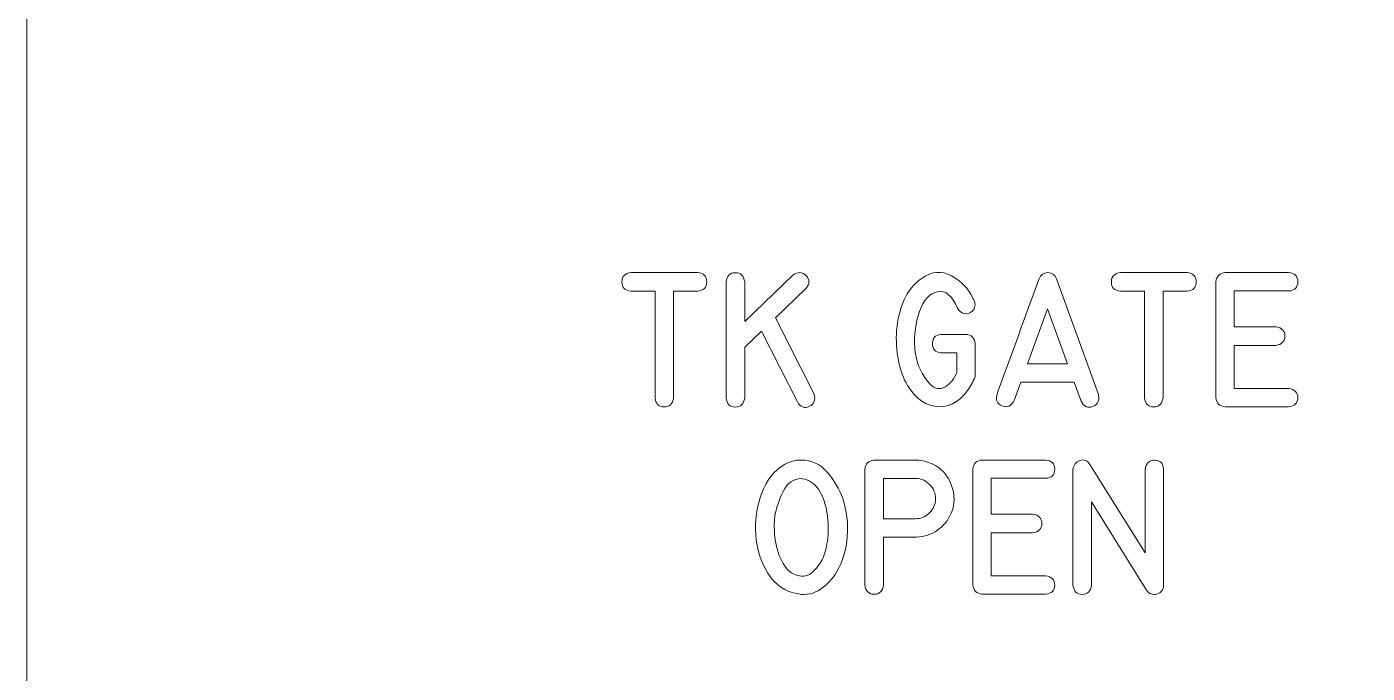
# Model space of a CAD drawing. Header units: millimetres. Extents: x -209 to 236, y -93 to 88.
# Drawn here: x -208.64 to -173.44, y 26.34 to 43.33 of the extents above; entities that cross this region are included whole.
import ezdxf

# ---------------------------------------------------------------- set-up
doc = ezdxf.new("R2010")
doc.units = ezdxf.units.MM
doc.header["$MEASUREMENT"] = 0
doc.layers.add('LED', color=7, linetype='Continuous')

msp = doc.modelspace()

# ---------------------------------------------------------------- linework, layer by layer
at = {"layer": 'LED', "color": 250, "lineweight": 9}
msp.add_open_spline([(-64.1878, 86.0226), (-64.188, 86.4206), (-64.3464, 86.8023), (-64.628, 87.0836), (-64.628, 87.0836), (-64.9097, 87.3649), (-65.2897, 87.5228), (-65.6878, 87.5226), (-65.6878, 87.5226), (-65.6878, 87.5226), (-207.1378, 87.5226), (-207.1378, 87.5226), (-207.1378, 87.5226), (-207.5358, 87.5223), (-207.9175, 87.3639), (-208.1988, 87.0823), (-208.1988, 87.0823), (-208.4801, 86.8006), (-208.638, 86.4206), (-208.6378, 86.0226), (-208.6378, 86.0226), (-208.6378, 86.0226), (-208.6378, 81.5351), (-208.6378, 81.5351), (-208.6378, 81.5351), (-208.6375, 81.137), (-208.4791, 80.7553), (-208.1975, 80.474), (-208.1975, 80.474), (-207.9158, 80.1927), (-207.5358, 80.0348), (-207.1378, 80.0351), (-207.1378, 80.0351), (-207.1378, 80.0351), (-204.6753, 80.0351), (-204.6753, 80.0351), (-204.6753, 80.0351), (-202.5317, 80.0351), (-200.5509, 78.8915), (-199.4791, 77.0351), (-199.4791, 77.0351), (-198.4073, 75.1787), (-198.4073, 72.8915), (-199.4791, 71.0351), (-199.4791, 71.0351), (-200.5509, 69.1787), (-202.5317, 68.0351), (-204.6753, 68.0351), (-204.6753, 68.0351), (-204.6753, 68.0351), (-207.1378, 68.0351), (-207.1378, 68.0351), (-207.1378, 68.0351), (-207.5358, 68.0348), (-207.9175, 67.8764), (-208.1988, 67.5948), (-208.1988, 67.5948), (-208.4801, 67.3131), (-208.638, 66.9331), (-208.6378, 66.5351), (-208.6378, 66.5351), (-208.6378, 66.5351), (-208.6378, 24.3851), (-208.6378, 24.3851), (-208.6378, 24.3851), (-208.6375, 23.987), (-208.4791, 23.6053), (-208.1975, 23.324), (-208.1975, 23.324), (-207.9158, 23.0427), (-207.5358, 22.8848), (-207.1378, 22.8851), (-207.1378, 22.8851), (-207.1378, 22.8851), (-204.6753, 22.8851), (-204.6753, 22.8851), (-204.6753, 22.8851), (-202.5317, 22.8851), (-200.5509, 21.7415), (-199.4791, 19.8851), (-199.4791, 19.8851), (-198.4073, 18.0287), (-198.4073, 15.7415), (-199.4791, 13.8851), (-199.4791, 13.8851), (-200.5509, 12.0287), (-202.5317, 10.8851), (-204.6753, 10.8851), (-204.6753, 10.8851), (-204.6753, 10.8851), (-207.1378, 10.8851), (-207.1378, 10.8851), (-207.1378, 10.8851), (-207.5358, 10.8848), (-207.9175, 10.7264), (-208.1988, 10.4448), (-208.1988, 10.4448), (-208.4801, 10.1631), (-208.638, 9.7831), (-208.6378, 9.3851), (-208.6378, 9.3851), (-208.6378, 9.3851), (-208.6378, -70.8649), (-208.6378, -70.8649), (-208.6378, -70.8649), (-208.6375, -71.263), (-208.4791, -71.6447), (-208.1975, -71.926), (-208.1975, -71.926), (-207.9158, -72.2073), (-207.5358, -72.3652), (-207.1378, -72.3649), (-207.1378, -72.3649), (-207.1378, -72.3649), (-204.6753, -72.3649), (-204.6753, -72.3649), (-204.6753, -72.3649), (-202.5317, -72.3649), (-200.5509, -73.5085), (-199.4791, -75.3649), (-199.4791, -75.3649), (-198.4073, -77.2213), (-198.4073, -79.5085), (-199.4791, -81.3649), (-199.4791, -81.3649), (-200.5509, -83.2213), (-202.5317, -84.3649), (-204.6753, -84.3649), (-204.6753, -84.3649), (-204.6753, -84.3649), (-207.1378, -84.3649), (-207.1378, -84.3649), (-207.1378, -84.3649), (-207.5358, -84.3652), (-207.9175, -84.5236), (-208.1988, -84.8052), (-208.1988, -84.8052), (-208.4801, -85.0869), (-208.638, -85.4669), (-208.6378, -85.8649), (-208.6378, -85.8649), (-208.6378, -85.8649), (-208.6378, -90.3524), (-208.6378, -90.3524), (-208.6378, -90.3524), (-208.6375, -90.7505), (-208.4791, -91.1322), (-208.1975, -91.4135), (-208.1975, -91.4135), (-207.9158, -91.6948), (-207.5358, -91.8527), (-207.1378, -91.8524), (-207.1378, -91.8524), (-207.1378, -91.8524), (-65.6878, -91.8524), (-65.6878, -91.8524), (-65.6878, -91.8524), (-65.2897, -91.8522), (-64.908, -91.6938), (-64.6267, -91.4121), (-64.6267, -91.4121), (-64.3454, -91.1305), (-64.1875, -90.7505), (-64.1878, -90.3524), (-64.1878, -90.3524), (-64.1878, -90.3524), (-64.1878, -85.8649), (-64.1878, -85.8649), (-64.1878, -85.8649), (-64.188, -85.4669), (-64.3464, -85.0852), (-64.628, -84.8039), (-64.628, -84.8039), (-64.9097, -84.5226), (-65.2897, -84.3647), (-65.6878, -84.3649), (-65.6878, -84.3649), (-65.6878, -84.3649), (-68.1503, -84.3649), (-68.1503, -84.3649), (-68.1503, -84.3649), (-69.7406, -84.3659), (-71.2661, -83.7352), (-72.3913, -82.6114), (-72.3913, -82.6114), (-73.5165, -81.4876), (-74.1493, -79.9552), (-74.1503, -78.3649), (-74.1503, -78.3649), (-74.1503, -78.3649), (-74.1503, 16.8851), (-74.1503, 16.8851), (-74.1503, 16.8851), (-74.1513, 18.4754), (-73.5205, 20.0009), (-72.3967, 21.1261), (-72.3967, 21.1261), (-71.2729, 22.2514), (-69.7406, 22.8841), (-68.1503, 22.8851), (-68.1503, 22.8851), (-68.1503, 22.8851), (-65.6878, 22.8851), (-65.6878, 22.8851), (-65.6878, 22.8851), (-65.2897, 22.8853), (-64.908, 23.0437), (-64.6267, 23.3254), (-64.6267, 23.3254), (-64.3454, 23.607), (-64.1875, 23.987), (-64.1878, 24.3851), (-64.1878, 24.3851), (-64.1878, 24.3851), (-64.1878, 66.5351), (-64.1878, 66.5351), (-64.1878, 66.5351), (-64.188, 66.9331), (-64.3464, 67.3148), (-64.628, 67.5961), (-64.628, 67.5961), (-64.9097, 67.8774), (-65.2897, 68.0353), (-65.6878, 68.0351), (-65.6878, 68.0351), (-65.6878, 68.0351), (-68.1503, 68.0351), (-68.1503, 68.0351), (-68.1503, 68.0351), (-70.2939, 68.0351), (-72.2746, 69.1787), (-73.3464, 71.0351), (-73.3464, 71.0351), (-74.4182, 72.8915), (-74.4182, 75.1787), (-73.3464, 77.0351), (-73.3464, 77.0351), (-72.2746, 78.8915), (-70.2939, 80.0351), (-68.1503, 80.0351), (-68.1503, 80.0351), (-68.1503, 80.0351), (-65.6878, 80.0351), (-65.6878, 80.0351), (-65.6878, 80.0351), (-65.2897, 80.0353), (-64.908, 80.1937), (-64.6267, 80.4754), (-64.6267, 80.4754), (-64.3454, 80.757), (-64.1875, 81.137), (-64.1878, 81.5351), (-64.1878, 81.5351), (-64.1878, 81.5351), (-64.1878, 86.0226), (-64.1878, 86.0226)], degree=3, knots=[0, 0, 0, 0, 0.0153846, 0.0153846, 0.0153846, 0.0153846, 0.0307692, 0.0307692, 0.0307692, 0.0307692, 0.0461538, 0.0461538, 0.0461538, 0.0461538, 0.0615385, 0.0615385, 0.0615385, 0.0615385, 0.0769231, 0.0769231, 0.0769231, 0.0769231, 0.0923077, 0.0923077, 0.0923077, 0.0923077, 0.1076923, 0.1076923, 0.1076923, 0.1076923, 0.1230769, 0.1230769, 0.1230769, 0.1230769, 0.1384615, 0.1384615, 0.1384615, 0.1384615, 0.1538462, 0.1538462, 0.1538462, 0.1538462, 0.1692308, 0.1692308, 0.1692308, 0.1692308, 0.1846154, 0.1846154, 0.1846154, 0.1846154, 0.2, 0.2, 0.2, 0.2, 0.2153846, 0.2153846, 0.2153846, 0.2153846, 0.2307692, 0.2307692, 0.2307692, 0.2307692, 0.2461538, 0.2461538, 0.2461538, 0.2461538, 0.2615385, 0.2615385, 0.2615385, 0.2615385, 0.2769231, 0.2769231, 0.2769231, 0.2769231, 0.2923077, 0.2923077, 0.2923077, 0.2923077, 0.3076923, 0.3076923, 0.3076923, 0.3076923, 0.3230769, 0.3230769, 0.3230769, 0.3230769, 0.3384615, 0.3384615, 0.3384615, 0.3384615, 0.3538462, 0.3538462, 0.3538462, 0.3538462, 0.3692308, 0.3692308, 0.3692308, 0.3692308, 0.3846154, 0.3846154, 0.3846154, 0.3846154, 0.4, 0.4, 0.4, 0.4, 0.4153846, 0.4153846, 0.4153846, 0.4153846, 0.4307692, 0.4307692, 0.4307692, 0.4307692, 0.4461538, 0.4461538, 0.4461538, 0.4461538, 0.4615385, 0.4615385, 0.4615385, 0.4615385, 0.4769231, 0.4769231, 0.4769231, 0.4769231, 0.4923077, 0.4923077, 0.4923077, 0.4923077, 0.5076923, 0.5076923, 0.5076923, 0.5076923, 0.5230769, 0.5230769, 0.5230769, 0.5230769, 0.5384615, 0.5384615, 0.5384615, 0.5384615, 0.5538462, 0.5538462, 0.5538462, 0.5538462, 0.5692308, 0.5692308, 0.5692308, 0.5692308, 0.5846154, 0.5846154, 0.5846154, 0.5846154, 0.6, 0.6, 0.6, 0.6, 0.6153846, 0.6153846, 0.6153846, 0.6153846, 0.6307692, 0.6307692, 0.6307692, 0.6307692, 0.6461538, 0.6461538, 0.6461538, 0.6461538, 0.6615385, 0.6615385, 0.6615385, 0.6615385, 0.6769231, 0.6769231, 0.6769231, 0.6769231, 0.6923077, 0.6923077, 0.6923077, 0.6923077, 0.7076923, 0.7076923, 0.7076923, 0.7076923, 0.7230769, 0.7230769, 0.7230769, 0.7230769, 0.7384615, 0.7384615, 0.7384615, 0.7384615, 0.7538462, 0.7538462, 0.7538462, 0.7538462, 0.7692308, 0.7692308, 0.7692308, 0.7692308, 0.7846154, 0.7846154, 0.7846154, 0.7846154, 0.8, 0.8, 0.8, 0.8, 0.8153846, 0.8153846, 0.8153846, 0.8153846, 0.8307692, 0.8307692, 0.8307692, 0.8307692, 0.8461538, 0.8461538, 0.8461538, 0.8461538, 0.8615385, 0.8615385, 0.8615385, 0.8615385, 0.8769231, 0.8769231, 0.8769231, 0.8769231, 0.8923077, 0.8923077, 0.8923077, 0.8923077, 0.9076923, 0.9076923, 0.9076923, 0.9076923, 0.9230769, 0.9230769, 0.9230769, 0.9230769, 0.9384615, 0.9384615, 0.9384615, 0.9384615, 0.9538462, 0.9538462, 0.9538462, 0.9538462, 0.9692308, 0.9692308, 0.9692308, 0.9692308, 1, 1, 1, 1], dxfattribs=at)
at = {"layer": 'LED', "color": 240, "lineweight": 9}
for points, knots in [([(-192.1398, 33.581), (-192.1398, 33.581), (-192.1398, 36.382), (-192.1398, 36.382), (-192.1398, 36.382), (-192.1398, 36.382), (-192.7718, 36.382), (-192.7718, 36.382), (-192.7718, 36.382), (-192.9324, 36.3943), (-193.0129, 36.4754), (-193.0123, 36.6236), (-193.0123, 36.6236), (-193.0117, 36.7724), (-192.9312, 36.8541), (-192.7718, 36.8676), (-192.7718, 36.8676), (-192.7718, 36.8676), (-191.0233, 36.8676), (-191.0233, 36.8676), (-191.0233, 36.8676), (-190.8651, 36.8553), (-190.7852, 36.7735), (-190.7846, 36.6236), (-190.7846, 36.6236), (-190.784, 36.4743), (-190.8639, 36.3931), (-191.0233, 36.382), (-191.0233, 36.382), (-191.0233, 36.382), (-191.6536, 36.382), (-191.6536, 36.382), (-191.6536, 36.382), (-191.6536, 36.382), (-191.6536, 33.581), (-191.6536, 33.581), (-191.6536, 33.581), (-191.68, 33.4181), (-191.7647, 33.3375), (-191.9081, 33.3399), (-191.9081, 33.3399), (-192.051, 33.3423), (-192.128, 33.4228), (-192.1398, 33.581)], [0, 0, 0, 0, 0.0833333, 0.0833333, 0.0833333, 0.0833333, 0.1666667, 0.1666667, 0.1666667, 0.1666667, 0.25, 0.25, 0.25, 0.25, 0.3333333, 0.3333333, 0.3333333, 0.3333333, 0.4166667, 0.4166667, 0.4166667, 0.4166667, 0.5, 0.5, 0.5, 0.5, 0.5833333, 0.5833333, 0.5833333, 0.5833333, 0.6666667, 0.6666667, 0.6666667, 0.6666667, 0.75, 0.75, 0.75, 0.75, 0.8333333, 0.8333333, 0.8333333, 0.8333333, 1, 1, 1, 1]), ([(-188.5204, 36.8023), (-188.3898, 36.8976), (-188.2734, 36.8917), (-188.1729, 36.7859), (-188.1729, 36.7859), (-188.0718, 36.6795), (-188.0747, 36.5677), (-188.1811, 36.4507), (-188.1811, 36.4507), (-188.1811, 36.4507), (-188.979, 35.6841), (-188.979, 35.6841), (-188.979, 35.6841), (-188.979, 35.6841), (-187.9677, 33.6897), (-187.9677, 33.6897), (-187.9677, 33.6897), (-187.9195, 33.5275), (-187.9595, 33.4163), (-188.0882, 33.3552), (-188.0882, 33.3552), (-188.217, 33.2946), (-188.3216, 33.3328), (-188.4016, 33.471), (-188.4016, 33.471), (-188.4016, 33.471), (-189.3459, 35.3331), (-189.3459, 35.3331), (-189.3459, 35.3331), (-189.3459, 35.3331), (-189.7851, 34.9091), (-189.7851, 34.9091), (-189.7851, 34.9091), (-189.7851, 34.9091), (-189.7851, 33.5774), (-189.7851, 33.5774), (-189.7851, 33.5774), (-189.8103, 33.4157), (-189.8944, 33.3358), (-190.0379, 33.3375), (-190.0379, 33.3375), (-190.1819, 33.3393), (-190.2589, 33.4193), (-190.2707, 33.5774), (-190.2707, 33.5774), (-190.2707, 33.5774), (-190.2707, 36.623), (-190.2707, 36.623), (-190.2707, 36.623), (-190.2589, 36.7823), (-190.1819, 36.8641), (-190.0379, 36.867), (-190.0379, 36.867), (-189.8944, 36.8694), (-189.8103, 36.7882), (-189.7851, 36.623), (-189.7851, 36.623), (-189.7851, 36.623), (-189.7851, 35.5841), (-189.7851, 35.5841), (-189.7851, 35.5841), (-189.7851, 35.5841), (-188.5204, 36.8023), (-188.5204, 36.8023)], [0, 0, 0, 0, 0.0588235, 0.0588235, 0.0588235, 0.0588235, 0.1176471, 0.1176471, 0.1176471, 0.1176471, 0.1764706, 0.1764706, 0.1764706, 0.1764706, 0.2352941, 0.2352941, 0.2352941, 0.2352941, 0.2941176, 0.2941176, 0.2941176, 0.2941176, 0.3529412, 0.3529412, 0.3529412, 0.3529412, 0.4117647, 0.4117647, 0.4117647, 0.4117647, 0.4705882, 0.4705882, 0.4705882, 0.4705882, 0.5294118, 0.5294118, 0.5294118, 0.5294118, 0.5882353, 0.5882353, 0.5882353, 0.5882353, 0.6470588, 0.6470588, 0.6470588, 0.6470588, 0.7058824, 0.7058824, 0.7058824, 0.7058824, 0.7647059, 0.7647059, 0.7647059, 0.7647059, 0.8235294, 0.8235294, 0.8235294, 0.8235294, 0.8823529, 0.8823529, 0.8823529, 0.8823529, 1, 1, 1, 1]), ([(-184.6293, 34.761), (-184.6293, 34.761), (-184.6446, 34.7627), (-184.6446, 34.7627), (-184.6446, 34.7627), (-184.7852, 34.7798), (-184.8551, 34.8598), (-184.8551, 35.002), (-184.8551, 35.002), (-184.8551, 35.1443), (-184.7852, 35.2243), (-184.6446, 35.2413), (-184.6446, 35.2413), (-184.6446, 35.2413), (-184.6293, 35.2449), (-184.6293, 35.2449), (-184.6293, 35.2449), (-184.6293, 35.2449), (-184.6141, 35.2449), (-184.6141, 35.2449), (-184.6141, 35.2449), (-184.6141, 35.2449), (-183.9785, 35.2449), (-183.9785, 35.2449), (-183.9785, 35.2449), (-183.9115, 35.2449), (-183.8544, 35.2213), (-183.8068, 35.1737), (-183.8068, 35.1737), (-183.7592, 35.1261), (-183.7357, 35.0685), (-183.7357, 35.002), (-183.7357, 35.002), (-183.7357, 35.002), (-183.7357, 34.1289), (-183.7357, 34.1289), (-183.7357, 34.1289), (-183.7357, 34.1289), (-183.7562, 34.0842), (-183.7562, 34.0842), (-183.7562, 34.0842), (-183.7562, 34.0842), (-183.768, 34.0566), (-183.768, 34.0566), (-183.768, 34.0566), (-183.768, 34.0566), (-183.7803, 34.0307), (-183.7803, 34.0307), (-183.7803, 34.0307), (-183.7803, 34.0307), (-183.7939, 34.0049), (-183.7939, 34.0049), (-183.7939, 34.0049), (-183.7939, 34.0049), (-183.808, 33.979), (-183.808, 33.979), (-183.808, 33.979), (-183.808, 33.979), (-183.8197, 33.9531), (-183.8197, 33.9531), (-183.8197, 33.9531), (-183.8197, 33.9531), (-183.8339, 33.9273), (-183.8339, 33.9273), (-183.8339, 33.9273), (-183.8339, 33.9273), (-183.8491, 33.9014), (-183.8491, 33.9014), (-183.8491, 33.9014), (-184.072, 33.5228), (-184.3489, 33.3375), (-184.6793, 33.3458), (-184.6793, 33.3458), (-185.0103, 33.3546), (-185.2879, 33.5416), (-185.513, 33.9067), (-185.513, 33.9067), (-185.62, 34.0801), (-185.6988, 34.2971), (-185.7506, 34.5587), (-185.7506, 34.5587), (-185.8023, 34.8198), (-185.8182, 35.0867), (-185.797, 35.3595), (-185.797, 35.3595), (-185.7764, 35.6323), (-185.7129, 35.8916), (-185.6071, 36.138), (-185.6071, 36.138), (-185.5007, 36.3843), (-185.3419, 36.5801), (-185.1309, 36.7247), (-185.1309, 36.7247), (-184.8663, 36.9041), (-184.6094, 36.9246), (-184.3589, 36.7876), (-184.3589, 36.7876), (-184.1084, 36.6501), (-183.9215, 36.4578), (-183.7974, 36.2097), (-183.7974, 36.2097), (-183.7974, 36.2097), (-183.7839, 36.1821), (-183.7839, 36.1821), (-183.7839, 36.1821), (-183.7839, 36.1821), (-183.7733, 36.1579), (-183.7733, 36.1579), (-183.7733, 36.1579), (-183.7733, 36.1579), (-183.7598, 36.1321), (-183.7598, 36.1321), (-183.7598, 36.1321), (-183.7204, 36.0233), (-183.7357, 35.9339), (-183.8045, 35.8651), (-183.8045, 35.8651), (-183.8709, 35.7999), (-183.9432, 35.7752), (-184.0214, 35.7917), (-184.0214, 35.7917), (-184.0996, 35.8087), (-184.1596, 35.8546), (-184.2025, 35.9304), (-184.2025, 35.9304), (-184.3365, 36.2638), (-184.5094, 36.409), (-184.7217, 36.3661), (-184.7217, 36.3661), (-184.9333, 36.3237), (-185.0921, 36.1503), (-185.1979, 35.8463), (-185.1979, 35.8463), (-185.3014, 35.5524), (-185.3419, 35.236), (-185.3202, 34.898), (-185.3202, 34.898), (-185.2984, 34.5599), (-185.1879, 34.2647), (-184.9892, 34.0137), (-184.9892, 34.0137), (-184.8528, 33.8379), (-184.714, 33.7815), (-184.5723, 33.8444), (-184.5723, 33.8444), (-184.4312, 33.9079), (-184.3201, 34.0254), (-184.2384, 34.1977), (-184.2384, 34.1977), (-184.2384, 34.1977), (-184.2195, 34.2353), (-184.2195, 34.2353), (-184.2195, 34.2353), (-184.2195, 34.2353), (-184.2195, 34.761), (-184.2195, 34.761), (-184.2195, 34.761), (-184.2195, 34.761), (-184.6293, 34.761), (-184.6293, 34.761)], [0, 0, 0, 0, 0.0243902, 0.0243902, 0.0243902, 0.0243902, 0.0487805, 0.0487805, 0.0487805, 0.0487805, 0.0731707, 0.0731707, 0.0731707, 0.0731707, 0.097561, 0.097561, 0.097561, 0.097561, 0.1219512, 0.1219512, 0.1219512, 0.1219512, 0.1463415, 0.1463415, 0.1463415, 0.1463415, 0.1707317, 0.1707317, 0.1707317, 0.1707317, 0.195122, 0.195122, 0.195122, 0.195122, 0.2195122, 0.2195122, 0.2195122, 0.2195122, 0.2439024, 0.2439024, 0.2439024, 0.2439024, 0.2682927, 0.2682927, 0.2682927, 0.2682927, 0.2926829, 0.2926829, 0.2926829, 0.2926829, 0.3170732, 0.3170732, 0.3170732, 0.3170732, 0.3414634, 0.3414634, 0.3414634, 0.3414634, 0.3658537, 0.3658537, 0.3658537, 0.3658537, 0.3902439, 0.3902439, 0.3902439, 0.3902439, 0.4146341, 0.4146341, 0.4146341, 0.4146341, 0.4390244, 0.4390244, 0.4390244, 0.4390244, 0.4634146, 0.4634146, 0.4634146, 0.4634146, 0.4878049, 0.4878049, 0.4878049, 0.4878049, 0.5121951, 0.5121951, 0.5121951, 0.5121951, 0.5365854, 0.5365854, 0.5365854, 0.5365854, 0.5609756, 0.5609756, 0.5609756, 0.5609756, 0.5853659, 0.5853659, 0.5853659, 0.5853659, 0.6097561, 0.6097561, 0.6097561, 0.6097561, 0.6341463, 0.6341463, 0.6341463, 0.6341463, 0.6585366, 0.6585366, 0.6585366, 0.6585366, 0.6829268, 0.6829268, 0.6829268, 0.6829268, 0.7073171, 0.7073171, 0.7073171, 0.7073171, 0.7317073, 0.7317073, 0.7317073, 0.7317073, 0.7560976, 0.7560976, 0.7560976, 0.7560976, 0.7804878, 0.7804878, 0.7804878, 0.7804878, 0.804878, 0.804878, 0.804878, 0.804878, 0.8292683, 0.8292683, 0.8292683, 0.8292683, 0.8536585, 0.8536585, 0.8536585, 0.8536585, 0.8780488, 0.8780488, 0.8780488, 0.8780488, 0.902439, 0.902439, 0.902439, 0.902439, 0.9268293, 0.9268293, 0.9268293, 0.9268293, 0.9512195, 0.9512195, 0.9512195, 0.9512195, 1, 1, 1, 1]), ([(-183.1619, 33.6721), (-182.9784, 34.1789), (-182.7944, 34.6851), (-182.6104, 35.1908), (-182.6104, 35.1908), (-182.4257, 35.6964), (-182.2411, 36.2026), (-182.0565, 36.7089), (-182.0565, 36.7089), (-182.0183, 36.8135), (-181.943, 36.8664), (-181.8307, 36.8676), (-181.8307, 36.8676), (-181.7178, 36.8688), (-181.642, 36.8159), (-181.6032, 36.7089), (-181.6032, 36.7089), (-181.6032, 36.7089), (-180.499, 33.6639), (-180.499, 33.6639), (-180.499, 33.6639), (-180.4649, 33.5016), (-180.5143, 33.3975), (-180.6472, 33.3505), (-180.6472, 33.3505), (-180.7807, 33.3029), (-180.883, 33.3517), (-180.9559, 33.4951), (-180.9559, 33.4951), (-180.9559, 33.4951), (-181.1328, 33.9878), (-181.1328, 33.9878), (-181.1328, 33.9878), (-181.1328, 33.9878), (-182.5369, 33.9878), (-182.5369, 33.9878), (-182.5369, 33.9878), (-182.5369, 33.9878), (-182.7091, 33.5069), (-182.7091, 33.5069), (-182.7091, 33.5069), (-182.7826, 33.3622), (-182.8873, 33.3152), (-183.0225, 33.3652), (-183.0225, 33.3652), (-183.1583, 33.4146), (-183.2048, 33.5175), (-183.1619, 33.6721)], [0, 0, 0, 0, 0.0769231, 0.0769231, 0.0769231, 0.0769231, 0.1538462, 0.1538462, 0.1538462, 0.1538462, 0.2307692, 0.2307692, 0.2307692, 0.2307692, 0.3076923, 0.3076923, 0.3076923, 0.3076923, 0.3846154, 0.3846154, 0.3846154, 0.3846154, 0.4615385, 0.4615385, 0.4615385, 0.4615385, 0.5384615, 0.5384615, 0.5384615, 0.5384615, 0.6153846, 0.6153846, 0.6153846, 0.6153846, 0.6923077, 0.6923077, 0.6923077, 0.6923077, 0.7692308, 0.7692308, 0.7692308, 0.7692308, 0.8461538, 0.8461538, 0.8461538, 0.8461538, 1, 1, 1, 1]), ([(-179.2867, 33.581), (-179.2867, 33.581), (-179.2867, 36.382), (-179.2867, 36.382), (-179.2867, 36.382), (-179.2867, 36.382), (-179.9187, 36.382), (-179.9187, 36.382), (-179.9187, 36.382), (-180.0793, 36.3943), (-180.1598, 36.4754), (-180.1592, 36.6236), (-180.1592, 36.6236), (-180.1586, 36.7724), (-180.0781, 36.8541), (-179.9187, 36.8676), (-179.9187, 36.8676), (-179.9187, 36.8676), (-178.1702, 36.8676), (-178.1702, 36.8676), (-178.1702, 36.8676), (-178.012, 36.8553), (-177.9321, 36.7735), (-177.9315, 36.6236), (-177.9315, 36.6236), (-177.9309, 36.4743), (-178.0108, 36.3931), (-178.1702, 36.382), (-178.1702, 36.382), (-178.1702, 36.382), (-178.8005, 36.382), (-178.8005, 36.382), (-178.8005, 36.382), (-178.8005, 36.382), (-178.8005, 33.581), (-178.8005, 33.581), (-178.8005, 33.581), (-178.8269, 33.4181), (-178.9116, 33.3375), (-179.055, 33.3399), (-179.055, 33.3399), (-179.1979, 33.3423), (-179.2749, 33.4228), (-179.2867, 33.581)], [0, 0, 0, 0, 0.0833333, 0.0833333, 0.0833333, 0.0833333, 0.1666667, 0.1666667, 0.1666667, 0.1666667, 0.25, 0.25, 0.25, 0.25, 0.3333333, 0.3333333, 0.3333333, 0.3333333, 0.4166667, 0.4166667, 0.4166667, 0.4166667, 0.5, 0.5, 0.5, 0.5, 0.5833333, 0.5833333, 0.5833333, 0.5833333, 0.6666667, 0.6666667, 0.6666667, 0.6666667, 0.75, 0.75, 0.75, 0.75, 0.8333333, 0.8333333, 0.8333333, 0.8333333, 1, 1, 1, 1]), ([(-175.5056, 36.3872), (-175.5056, 36.3872), (-176.9337, 36.3872), (-176.9337, 36.3872), (-176.9337, 36.3872), (-176.9337, 36.3872), (-176.9337, 35.4448), (-176.9337, 35.4448), (-176.9337, 35.4448), (-176.9337, 35.4448), (-175.8448, 35.4448), (-175.8448, 35.4448), (-175.8448, 35.4448), (-175.682, 35.4207), (-175.6008, 35.3389), (-175.6014, 35.1996), (-175.6014, 35.1996), (-175.602, 35.0597), (-175.6831, 34.9785), (-175.8448, 34.9556), (-175.8448, 34.9556), (-175.8448, 34.9556), (-176.9337, 34.9556), (-176.9337, 34.9556), (-176.9337, 34.9556), (-176.9337, 34.9556), (-176.9337, 33.8238), (-176.9337, 33.8238), (-176.9337, 33.8238), (-176.9337, 33.8238), (-175.5056, 33.8238), (-175.5056, 33.8238), (-175.5056, 33.8238), (-175.3439, 33.7997), (-175.2628, 33.7191), (-175.2628, 33.581), (-175.2628, 33.581), (-175.2628, 33.4434), (-175.3439, 33.3628), (-175.5056, 33.3399), (-175.5056, 33.3399), (-175.5056, 33.3399), (-177.173, 33.3399), (-177.173, 33.3399), (-177.173, 33.3399), (-177.3165, 33.3581), (-177.3982, 33.4399), (-177.4176, 33.5845), (-177.4176, 33.5845), (-177.4176, 33.5845), (-177.4176, 36.6265), (-177.4176, 36.6265), (-177.4176, 36.6265), (-177.3958, 36.7782), (-177.3141, 36.8582), (-177.173, 36.8676), (-177.173, 36.8676), (-177.173, 36.8676), (-175.5056, 36.8676), (-175.5056, 36.8676), (-175.5056, 36.8676), (-175.3439, 36.8553), (-175.2628, 36.7741), (-175.2634, 36.6254), (-175.2634, 36.6254), (-175.2639, 36.4766), (-175.3451, 36.3972), (-175.5056, 36.3872)], [0, 0, 0, 0, 0.0555556, 0.0555556, 0.0555556, 0.0555556, 0.1111111, 0.1111111, 0.1111111, 0.1111111, 0.1666667, 0.1666667, 0.1666667, 0.1666667, 0.2222222, 0.2222222, 0.2222222, 0.2222222, 0.2777778, 0.2777778, 0.2777778, 0.2777778, 0.3333333, 0.3333333, 0.3333333, 0.3333333, 0.3888889, 0.3888889, 0.3888889, 0.3888889, 0.4444444, 0.4444444, 0.4444444, 0.4444444, 0.5, 0.5, 0.5, 0.5, 0.5555556, 0.5555556, 0.5555556, 0.5555556, 0.6111111, 0.6111111, 0.6111111, 0.6111111, 0.6666667, 0.6666667, 0.6666667, 0.6666667, 0.7222222, 0.7222222, 0.7222222, 0.7222222, 0.7777778, 0.7777778, 0.7777778, 0.7777778, 0.8333333, 0.8333333, 0.8333333, 0.8333333, 0.8888889, 0.8888889, 0.8888889, 0.8888889, 1, 1, 1, 1]), ([(-181.3086, 34.4717), (-181.3086, 34.4717), (-181.8325, 35.9186), (-181.8325, 35.9186), (-181.8325, 35.9186), (-181.8325, 35.9186), (-182.3593, 34.4717), (-182.3593, 34.4717), (-182.3593, 34.4717), (-182.3593, 34.4717), (-181.3086, 34.4717), (-181.3086, 34.4717)], [0, 0, 0, 0, 0.25, 0.25, 0.25, 0.25, 0.5, 0.5, 0.5, 0.5, 1, 1, 1, 1]), ([(-181.8325, 35.9186), (-181.8325, 35.9186), (-181.3086, 34.4717), (-181.3086, 34.4717), (-181.3086, 34.4717), (-181.3086, 34.4717), (-181.8325, 35.9186), (-181.8325, 35.9186)], [0, 0, 0, 0, 0.3333333, 0.3333333, 0.3333333, 0.3333333, 1, 1, 1, 1]), ([(-187.2122, 30.9288), (-187.1069, 30.6107), (-187.0669, 30.2809), (-187.0928, 29.9387), (-187.0928, 29.9387), (-187.1187, 29.5965), (-187.2127, 29.2843), (-187.3744, 29.0015), (-187.3744, 29.0015), (-187.4767, 28.8257), (-187.6161, 28.6764), (-187.7931, 28.5535), (-187.7931, 28.5535), (-187.97, 28.4306), (-188.1652, 28.3877), (-188.3787, 28.4247), (-188.3787, 28.4247), (-188.7267, 28.4853), (-188.9931, 28.667), (-189.1777, 28.9686), (-189.1777, 28.9686), (-189.3629, 29.2708), (-189.4687, 29.6071), (-189.4958, 29.9775), (-189.4958, 29.9775), (-189.5228, 30.3479), (-189.4728, 30.7083), (-189.3458, 31.0599), (-189.3458, 31.0599), (-189.2188, 31.4115), (-189.0166, 31.6667), (-188.7385, 31.8266), (-188.7385, 31.8266), (-188.6032, 31.9048), (-188.461, 31.9436), (-188.3134, 31.9436), (-188.3134, 31.9436), (-188.0306, 31.9436), (-187.8001, 31.8372), (-187.6208, 31.6243), (-187.6208, 31.6243), (-187.4415, 31.4109), (-187.3056, 31.1793), (-187.2122, 30.9288)], [0, 0, 0, 0, 0.0833333, 0.0833333, 0.0833333, 0.0833333, 0.1666667, 0.1666667, 0.1666667, 0.1666667, 0.25, 0.25, 0.25, 0.25, 0.3333333, 0.3333333, 0.3333333, 0.3333333, 0.4166667, 0.4166667, 0.4166667, 0.4166667, 0.5, 0.5, 0.5, 0.5, 0.5833333, 0.5833333, 0.5833333, 0.5833333, 0.6666667, 0.6666667, 0.6666667, 0.6666667, 0.75, 0.75, 0.75, 0.75, 0.8333333, 0.8333333, 0.8333333, 0.8333333, 1, 1, 1, 1]), ([(-185.3054, 31.9436), (-185.3054, 31.9436), (-185.2725, 31.9436), (-185.2725, 31.9436), (-185.2725, 31.9436), (-185.1255, 31.933), (-184.9903, 31.9001), (-184.8663, 31.8436), (-184.8663, 31.8436), (-184.6287, 31.7325), (-184.4606, 31.5491), (-184.3618, 31.2939), (-184.3618, 31.2939), (-184.263, 31.0393), (-184.2642, 30.7906), (-184.3647, 30.5484), (-184.3647, 30.5484), (-184.4465, 30.3567), (-184.567, 30.2062), (-184.7269, 30.098), (-184.7269, 30.098), (-184.8862, 29.9893), (-185.0685, 29.9287), (-185.2725, 29.9163), (-185.2725, 29.9163), (-185.2725, 29.9163), (-185.3054, 29.9146), (-185.3054, 29.9146), (-185.3054, 29.9146), (-185.3054, 29.9146), (-186.1427, 29.9146), (-186.1427, 29.9146), (-186.1427, 29.9146), (-186.1427, 29.9146), (-186.1427, 28.6587), (-186.1427, 28.6587), (-186.1427, 28.6587), (-186.1633, 28.497), (-186.245, 28.4159), (-186.3873, 28.4159), (-186.3873, 28.4159), (-186.5296, 28.4159), (-186.6107, 28.497), (-186.6301, 28.6587), (-186.6301, 28.6587), (-186.6301, 28.6587), (-186.6301, 31.7025), (-186.6301, 31.7025), (-186.6301, 31.7025), (-186.613, 31.8448), (-186.5372, 31.9254), (-186.4026, 31.9436), (-186.4026, 31.9436), (-186.4026, 31.9436), (-186.3873, 31.9436), (-186.3873, 31.9436), (-186.3873, 31.9436), (-186.3873, 31.9436), (-185.3054, 31.9436), (-185.3054, 31.9436)], [0, 0, 0, 0, 0.0625, 0.0625, 0.0625, 0.0625, 0.125, 0.125, 0.125, 0.125, 0.1875, 0.1875, 0.1875, 0.1875, 0.25, 0.25, 0.25, 0.25, 0.3125, 0.3125, 0.3125, 0.3125, 0.375, 0.375, 0.375, 0.375, 0.4375, 0.4375, 0.4375, 0.4375, 0.5, 0.5, 0.5, 0.5, 0.5625, 0.5625, 0.5625, 0.5625, 0.625, 0.625, 0.625, 0.625, 0.6875, 0.6875, 0.6875, 0.6875, 0.75, 0.75, 0.75, 0.75, 0.8125, 0.8125, 0.8125, 0.8125, 0.875, 0.875, 0.875, 0.875, 1, 1, 1, 1]), ([(-181.8883, 31.4632), (-181.8883, 31.4632), (-183.3164, 31.4632), (-183.3164, 31.4632), (-183.3164, 31.4632), (-183.3164, 31.4632), (-183.3164, 30.5208), (-183.3164, 30.5208), (-183.3164, 30.5208), (-183.3164, 30.5208), (-182.2275, 30.5208), (-182.2275, 30.5208), (-182.2275, 30.5208), (-182.0647, 30.4967), (-181.9835, 30.4149), (-181.9841, 30.2756), (-181.9841, 30.2756), (-181.9847, 30.1357), (-182.0658, 30.0545), (-182.2275, 30.0316), (-182.2275, 30.0316), (-182.2275, 30.0316), (-183.3164, 30.0316), (-183.3164, 30.0316), (-183.3164, 30.0316), (-183.3164, 30.0316), (-183.3164, 28.8998), (-183.3164, 28.8998), (-183.3164, 28.8998), (-183.3164, 28.8998), (-181.8883, 28.8998), (-181.8883, 28.8998), (-181.8883, 28.8998), (-181.7266, 28.8757), (-181.6455, 28.7951), (-181.6455, 28.657), (-181.6455, 28.657), (-181.6455, 28.5194), (-181.7266, 28.4388), (-181.8883, 28.4159), (-181.8883, 28.4159), (-181.8883, 28.4159), (-183.5557, 28.4159), (-183.5557, 28.4159), (-183.5557, 28.4159), (-183.6992, 28.4341), (-183.7809, 28.5159), (-183.8003, 28.6605), (-183.8003, 28.6605), (-183.8003, 28.6605), (-183.8003, 31.7025), (-183.8003, 31.7025), (-183.8003, 31.7025), (-183.7785, 31.8542), (-183.6968, 31.9342), (-183.5557, 31.9436), (-183.5557, 31.9436), (-183.5557, 31.9436), (-181.8883, 31.9436), (-181.8883, 31.9436), (-181.8883, 31.9436), (-181.7266, 31.9313), (-181.6455, 31.8501), (-181.6461, 31.7014), (-181.6461, 31.7014), (-181.6466, 31.5526), (-181.7278, 31.4732), (-181.8883, 31.4632)], [0, 0, 0, 0, 0.0555556, 0.0555556, 0.0555556, 0.0555556, 0.1111111, 0.1111111, 0.1111111, 0.1111111, 0.1666667, 0.1666667, 0.1666667, 0.1666667, 0.2222222, 0.2222222, 0.2222222, 0.2222222, 0.2777778, 0.2777778, 0.2777778, 0.2777778, 0.3333333, 0.3333333, 0.3333333, 0.3333333, 0.3888889, 0.3888889, 0.3888889, 0.3888889, 0.4444444, 0.4444444, 0.4444444, 0.4444444, 0.5, 0.5, 0.5, 0.5, 0.5555556, 0.5555556, 0.5555556, 0.5555556, 0.6111111, 0.6111111, 0.6111111, 0.6111111, 0.6666667, 0.6666667, 0.6666667, 0.6666667, 0.7222222, 0.7222222, 0.7222222, 0.7222222, 0.7777778, 0.7777778, 0.7777778, 0.7777778, 0.8333333, 0.8333333, 0.8333333, 0.8333333, 0.8888889, 0.8888889, 0.8888889, 0.8888889, 1, 1, 1, 1]), ([(-178.7881, 28.6534), (-178.7881, 28.5329), (-178.8463, 28.4565), (-178.9627, 28.4235), (-178.9627, 28.4235), (-179.0797, 28.3912), (-179.1696, 28.4253), (-179.2343, 28.5264), (-179.2343, 28.5264), (-179.2343, 28.5264), (-180.6813, 30.8465), (-180.6813, 30.8465), (-180.6813, 30.8465), (-180.6813, 30.8465), (-180.6813, 28.6534), (-180.6813, 28.6534), (-180.6813, 28.6534), (-180.7065, 28.4929), (-180.7877, 28.4124), (-180.9247, 28.4124), (-180.9247, 28.4124), (-181.0622, 28.4124), (-181.1428, 28.4929), (-181.1669, 28.6534), (-181.1669, 28.6534), (-181.1669, 28.6534), (-181.1669, 31.6955), (-181.1669, 31.6955), (-181.1669, 31.6955), (-181.1498, 31.8148), (-181.0887, 31.8936), (-180.9835, 31.9318), (-180.9835, 31.9318), (-180.8782, 31.9695), (-180.7906, 31.9336), (-180.7206, 31.8248), (-180.7206, 31.8248), (-180.7206, 31.8248), (-179.2737, 29.5013), (-179.2737, 29.5013), (-179.2737, 29.5013), (-179.2737, 29.5013), (-179.2737, 31.6955), (-179.2737, 31.6955), (-179.2737, 31.6955), (-179.2519, 31.8595), (-179.1685, 31.9412), (-179.0232, 31.9395), (-179.0232, 31.9395), (-178.878, 31.9377), (-178.7998, 31.8566), (-178.7881, 31.6955), (-178.7881, 31.6955), (-178.7881, 31.6955), (-178.7881, 28.6534), (-178.7881, 28.6534)], [0, 0, 0, 0, 0.0666667, 0.0666667, 0.0666667, 0.0666667, 0.1333333, 0.1333333, 0.1333333, 0.1333333, 0.2, 0.2, 0.2, 0.2, 0.2666667, 0.2666667, 0.2666667, 0.2666667, 0.3333333, 0.3333333, 0.3333333, 0.3333333, 0.4, 0.4, 0.4, 0.4, 0.4666667, 0.4666667, 0.4666667, 0.4666667, 0.5333333, 0.5333333, 0.5333333, 0.5333333, 0.6, 0.6, 0.6, 0.6, 0.6666667, 0.6666667, 0.6666667, 0.6666667, 0.7333333, 0.7333333, 0.7333333, 0.7333333, 0.8, 0.8, 0.8, 0.8, 0.8666667, 0.8666667, 0.8666667, 0.8666667, 1, 1, 1, 1]), ([(-188.2993, 31.4544), (-188.5104, 31.4544), (-188.6703, 31.341), (-188.779, 31.1134), (-188.779, 31.1134), (-188.8878, 30.8859), (-188.956, 30.6919), (-188.9848, 30.5313), (-188.9848, 30.5313), (-189.0066, 30.4138), (-189.0148, 30.2721), (-189.0089, 30.1057), (-189.0089, 30.1057), (-189.0031, 29.9393), (-188.9789, 29.7747), (-188.9366, 29.6124), (-188.9366, 29.6124), (-188.8943, 29.4495), (-188.8302, 29.3031), (-188.7455, 29.1732), (-188.7455, 29.1732), (-188.6603, 29.0427), (-188.5492, 28.9562), (-188.4116, 28.9139), (-188.4116, 28.9139), (-188.2505, 28.8633), (-188.1117, 28.8951), (-187.9953, 29.0091), (-187.9953, 29.0091), (-187.8789, 29.1238), (-187.7907, 29.2449), (-187.7307, 29.3737), (-187.7307, 29.3737), (-187.6702, 29.506), (-187.6284, 29.6788), (-187.6061, 29.894), (-187.6061, 29.894), (-187.5837, 30.1086), (-187.589, 30.3232), (-187.6214, 30.5372), (-187.6214, 30.5372), (-187.6543, 30.7512), (-187.7184, 30.9441), (-187.8136, 31.1158), (-187.8136, 31.1158), (-187.9089, 31.2874), (-188.0447, 31.3968), (-188.2199, 31.4438), (-188.2199, 31.4438), (-188.2428, 31.4509), (-188.2693, 31.4544), (-188.2993, 31.4544)], [0, 0, 0, 0, 0.0714286, 0.0714286, 0.0714286, 0.0714286, 0.1428571, 0.1428571, 0.1428571, 0.1428571, 0.2142857, 0.2142857, 0.2142857, 0.2142857, 0.2857143, 0.2857143, 0.2857143, 0.2857143, 0.3571429, 0.3571429, 0.3571429, 0.3571429, 0.4285714, 0.4285714, 0.4285714, 0.4285714, 0.5, 0.5, 0.5, 0.5, 0.5714286, 0.5714286, 0.5714286, 0.5714286, 0.6428571, 0.6428571, 0.6428571, 0.6428571, 0.7142857, 0.7142857, 0.7142857, 0.7142857, 0.7857143, 0.7857143, 0.7857143, 0.7857143, 0.8571429, 0.8571429, 0.8571429, 0.8571429, 1, 1, 1, 1]), ([(-185.3054, 31.458), (-185.3054, 31.458), (-186.1427, 31.458), (-186.1427, 31.458), (-186.1427, 31.458), (-186.1427, 31.458), (-186.1427, 30.402), (-186.1427, 30.402), (-186.1427, 30.402), (-186.1427, 30.402), (-185.3054, 30.402), (-185.3054, 30.402), (-185.3054, 30.402), (-185.1743, 30.402), (-185.0591, 30.4455), (-184.9586, 30.5331), (-184.9586, 30.5331), (-184.858, 30.6201), (-184.7992, 30.7295), (-184.7816, 30.86), (-184.7816, 30.86), (-184.761, 31.0188), (-184.8039, 31.1581), (-184.9092, 31.278), (-184.9092, 31.278), (-185.015, 31.398), (-185.1473, 31.458), (-185.3054, 31.458)], [0, 0, 0, 0, 0.125, 0.125, 0.125, 0.125, 0.25, 0.25, 0.25, 0.25, 0.375, 0.375, 0.375, 0.375, 0.5, 0.5, 0.5, 0.5, 0.625, 0.625, 0.625, 0.625, 0.75, 0.75, 0.75, 0.75, 1, 1, 1, 1])]:
    msp.add_open_spline(points, degree=3, knots=knots, dxfattribs=at)

doc.saveas('drawing.dxf')
